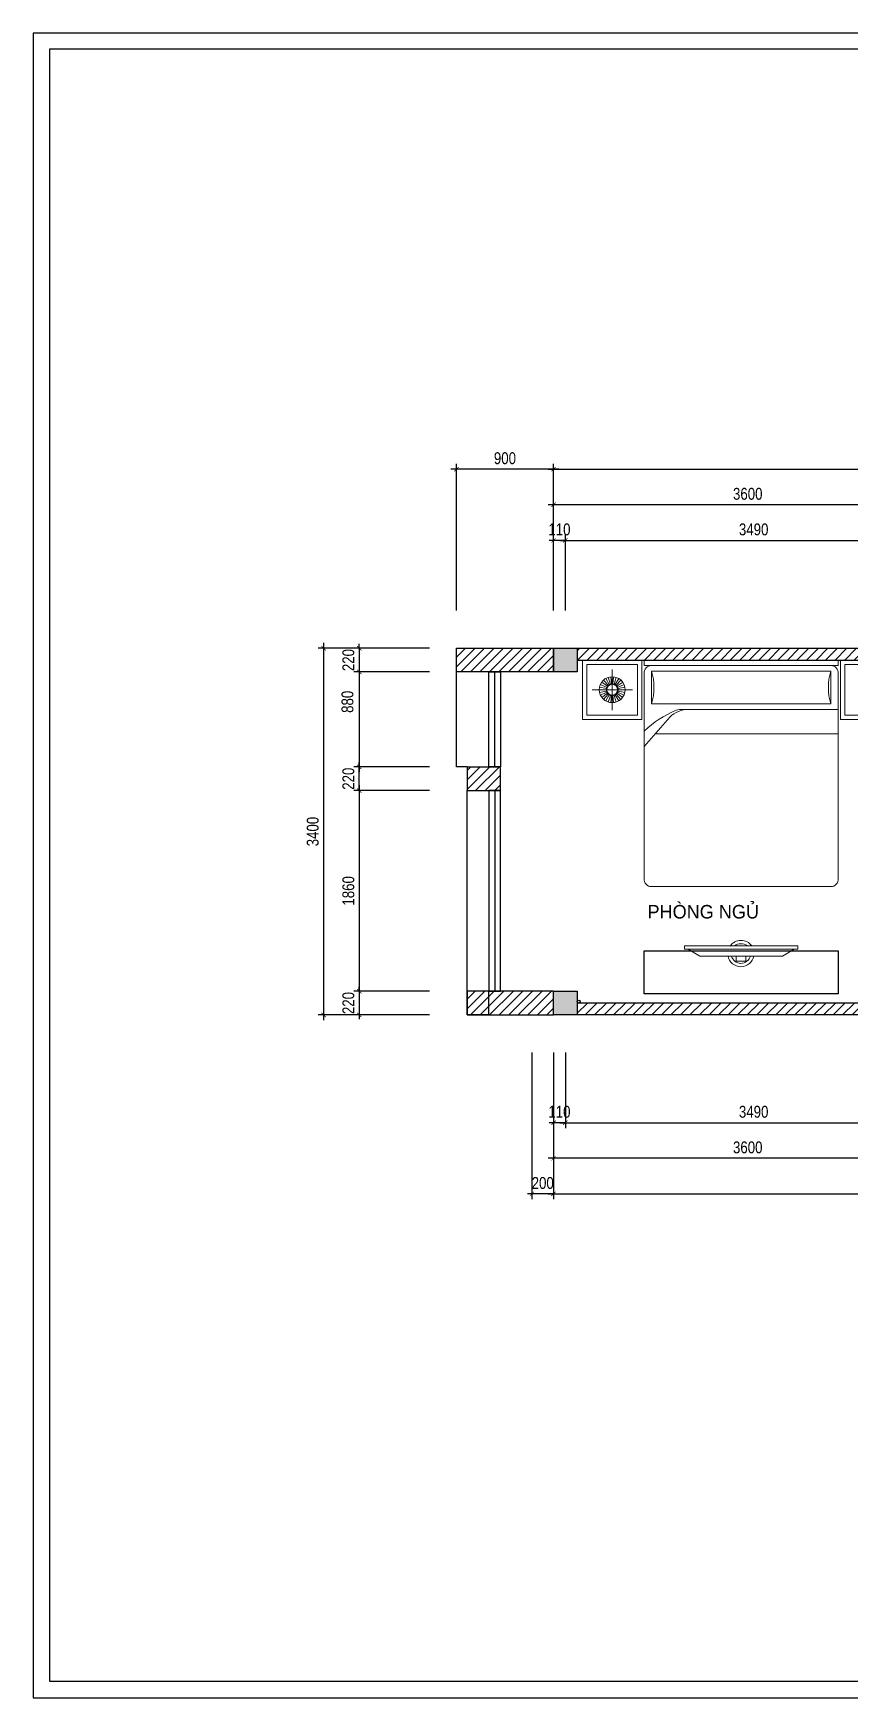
# Model space of a CAD drawing. Header units: millimetres. Extents: x -82962 to 19744, y -138000 to 4535.
# Drawn here: x -74503 to -66937, y -54419 to -38986 of the extents above; entities that cross this region are included whole.
import ezdxf

# ---------------------------------------------------------------- set-up
doc = ezdxf.new("R2010")
doc.units = ezdxf.units.MM
doc.header["$LTSCALE"] = 1000
doc.header["$MEASUREMENT"] = 0
doc.header["$PDMODE"] = 3
doc.layers.get('0').update_dxf_attribs({"lineweight": 30})
doc.layers.get('DEFPOINTS').update_dxf_attribs({"color": 4, "lineweight": 30})
doc.layers.add('NOITHAT', color=156, linetype='Continuous', lineweight=5)
doc.layers.add('THAY', color=4, linetype='Continuous', lineweight=30)
doc.styles.add('A2', font='VnAvantH.TTF')
doc.styles.add('dim', font='arial.ttf', dxfattribs={"width": 0.8})
doc.dimstyles.new('1-100-100', dxfattribs={"dimscale": 0, "dimtxt": 2.2, "dimasz": 0.8, "dimexe": 1, "dimexo": 1, "dimgap": 0.9, "dimtad": 1, "dimdec": 0, "dimzin": 0, "dimdsep": 46, "dimtxsty": 'dim', "dimblk1": 'ARCHTICK', "dimblk2": 'ARCHTICK', "dimsah": 1, "dimcen": 1, "dimdle": 1, "dimclrd": 256, "dimclre": 256, "dimclrt": 1, "dimadec": 0, "dimazin": 0, "dimtfac": 0.0001, "dimtdec": 0, "dimtix": 1, "dimtmove": 2, "dimatfit": 3, "dimldrblk": 'DOT', "dimfxl": 100, "dimtolj": 1, "dimtzin": 0, "dimarcsym": 0})

# ---------------------------------------------------------------- blocks, each defined once
blk = doc.blocks.new('_ARCHTICK')
at = {"color": 0, "linetype": 'ByBlock', "const_width": 0.15}
blk.add_lwpolyline([(-0.5, -0.5), (0.5, 0.5)], dxfattribs=at)
blk = doc.blocks.new('*D1286')
at = {"layer": 'DEFPOINTS', "color": 0, "ltscale": 0.2, "transparency": 16777216}
for p in [(-66082, -43688), (-69572, -44388), (-66082, -44388)]:
    blk.add_point(p, dxfattribs=at)
at = {"layer": 'THAY', "lineweight": -2, "ltscale": 0.2, "transparency": 16777216}
for p, q in [((-69572, -44338), (-69572, -43638)), ((-66082, -44338), (-66082, -43638)), ((-69622, -43688), (-66032, -43688))]:
    blk.add_line(p, q, dxfattribs=at)
at = {"layer": 'THAY', "lineweight": -2, "ltscale": 0.2, "transparency": 16777216, "xscale": 40.00000032884265, "yscale": 40.00000032884265, "zscale": 40.00000032884265, "rotation": 180}
blk.add_blockref('_ARCHTICK', (-69572, -43688), dxfattribs=at)
at = {"layer": 'THAY', "lineweight": -2, "ltscale": 0.2, "transparency": 16777216, "xscale": 40.00000032884265, "yscale": 40.00000032884265, "zscale": 40.00000032884265}
blk.add_blockref('_ARCHTICK', (-66082, -43688), dxfattribs=at)
at = {"layer": 'THAY', "color": 1, "ltscale": 0.2, "transparency": 16777216, "insert": (-67827, -43587), "char_height": 110, "attachment_point": 5, "style": 'dim'}
blk.add_mtext('\\A1;3490', dxfattribs=at)
blk = doc.blocks.new('_DOT')
at = {"color": 0, "linetype": 'ByBlock', "ltscale": 10}
blk.add_line((-0.5, 0), (-1, 0), dxfattribs=at)
at = {"color": 0, "linetype": 'ByBlock', "ltscale": 10, "const_width": 0.5}
blk.add_lwpolyline([(-0.25, 0, 1), (0.25, 0, 1)], format="xyb", close=True, dxfattribs=at)
blk = doc.blocks.new('*D1298')
at = {"layer": 'DEFPOINTS', "color": 0, "ltscale": 0.2, "transparency": 16777216}
for p in [(-69682, -43358), (-69682, -44388), (-66082, -44388)]:
    blk.add_point(p, dxfattribs=at)
at = {"layer": 'THAY', "lineweight": -2, "ltscale": 0.2, "transparency": 16777216}
for p, q in [((-66032, -43358), (-69732, -43358)), ((-69682, -44338), (-69682, -43308)), ((-66082, -44338), (-66082, -43308))]:
    blk.add_line(p, q, dxfattribs=at)
at = {"layer": 'THAY', "lineweight": -2, "ltscale": 0.2, "transparency": 16777216, "xscale": 40.00000032884265, "yscale": 40.00000032884265, "zscale": 40.00000032884265, "rotation": 180}
blk.add_blockref('_ARCHTICK', (-69682, -43358), dxfattribs=at)
at = {"layer": 'THAY', "lineweight": -2, "ltscale": 0.2, "transparency": 16777216, "xscale": 40.00000032884265, "yscale": 40.00000032884265, "zscale": 40.00000032884265}
blk.add_blockref('_ARCHTICK', (-66082, -43358), dxfattribs=at)
at = {"layer": 'THAY', "color": 1, "ltscale": 0.2, "transparency": 16777216, "insert": (-67882, -43257), "char_height": 110, "attachment_point": 5, "style": 'dim'}
blk.add_mtext('\\A1;3600', dxfattribs=at)
blk = doc.blocks.new('*D1299')
at = {"layer": 'DEFPOINTS', "color": 0, "ltscale": 0.2, "transparency": 16777216}
for p in [(-69682, -43688), (-69682, -44388), (-69572, -44388)]:
    blk.add_point(p, dxfattribs=at)
at = {"layer": 'THAY', "lineweight": -2, "ltscale": 0.2, "transparency": 16777216}
for p, q in [((-69682, -44338), (-69682, -43638)), ((-69572, -44338), (-69572, -43638)), ((-69682, -43688), (-69722, -43688)), ((-69572, -43688), (-69682, -43688)), ((-69572, -43688), (-69532, -43688))]:
    blk.add_line(p, q, dxfattribs=at)
at = {"layer": 'THAY', "lineweight": -2, "ltscale": 0.2, "transparency": 16777216, "xscale": 40.00000032884265, "yscale": 40.00000032884265, "zscale": 40.00000032884265}
blk.add_blockref('_ARCHTICK', (-69682, -43688), dxfattribs=at)
at = {"layer": 'THAY', "lineweight": -2, "ltscale": 0.2, "transparency": 16777216, "xscale": 40.00000032884265, "yscale": 40.00000032884265, "zscale": 40.00000032884265, "rotation": 180}
blk.add_blockref('_ARCHTICK', (-69572, -43688), dxfattribs=at)
at = {"layer": 'THAY', "color": 1, "ltscale": 0.2, "transparency": 16777216, "insert": (-69627, -43587), "char_height": 110, "attachment_point": 5, "style": 'dim'}
blk.add_mtext('\\A1;110', dxfattribs=at)
blk = doc.blocks.new('*D1300')
at = {"layer": 'DEFPOINTS', "color": 0, "ltscale": 0.2, "transparency": 16777216}
for p in [(-58182, -43028), (-69682, -44388), (-58182, -44388)]:
    blk.add_point(p, dxfattribs=at)
at = {"layer": 'THAY', "lineweight": -2, "ltscale": 0.2, "transparency": 16777216}
for p, q in [((-69732, -43028), (-58132, -43028)), ((-69682, -44338), (-69682, -42978)), ((-58182, -44338), (-58182, -42978))]:
    blk.add_line(p, q, dxfattribs=at)
at = {"layer": 'THAY', "lineweight": -2, "ltscale": 0.2, "transparency": 16777216, "xscale": 40.00000032884265, "yscale": 40.00000032884265, "zscale": 40.00000032884265, "rotation": 180}
blk.add_blockref('_ARCHTICK', (-69682, -43028), dxfattribs=at)
at = {"layer": 'THAY', "lineweight": -2, "ltscale": 0.2, "transparency": 16777216, "xscale": 40.00000032884265, "yscale": 40.00000032884265, "zscale": 40.00000032884265}
blk.add_blockref('_ARCHTICK', (-58182, -43028), dxfattribs=at)
at = {"layer": 'THAY', "color": 1, "ltscale": 0.2, "transparency": 16777216, "insert": (-63932, -42927), "char_height": 110, "attachment_point": 5, "style": 'dim'}
blk.add_mtext('\\A1;11500', dxfattribs=at)
blk = doc.blocks.new('*D1301')
at = {"layer": 'DEFPOINTS', "color": 0, "ltscale": 0.2, "transparency": 16777216}
for p in [(-69572, -48388), (-66082, -48388), (-66082, -49088)]:
    blk.add_point(p, dxfattribs=at)
at = {"layer": 'THAY', "lineweight": -2, "ltscale": 0.2, "transparency": 16777216}
for p, q in [((-69572, -48438), (-69572, -49138)), ((-66082, -48438), (-66082, -49138)), ((-69622, -49088), (-66032, -49088))]:
    blk.add_line(p, q, dxfattribs=at)
at = {"layer": 'THAY', "lineweight": -2, "ltscale": 0.2, "transparency": 16777216, "xscale": 40.00000032884265, "yscale": 40.00000032884265, "zscale": 40.00000032884265, "rotation": 180}
blk.add_blockref('_ARCHTICK', (-69572, -49088), dxfattribs=at)
at = {"layer": 'THAY', "lineweight": -2, "ltscale": 0.2, "transparency": 16777216, "xscale": 40.00000032884265, "yscale": 40.00000032884265, "zscale": 40.00000032884265}
blk.add_blockref('_ARCHTICK', (-66082, -49088), dxfattribs=at)
at = {"layer": 'THAY', "color": 1, "ltscale": 0.2, "transparency": 16777216, "insert": (-67827, -48987), "char_height": 110, "attachment_point": 5, "style": 'dim'}
blk.add_mtext('\\A1;3490', dxfattribs=at)
blk = doc.blocks.new('*D1311')
at = {"layer": 'DEFPOINTS', "color": 0, "ltscale": 0.2, "transparency": 16777216}
for p in [(-69682, -48388), (-66082, -48388), (-69682, -49418)]:
    blk.add_point(p, dxfattribs=at)
at = {"layer": 'THAY', "lineweight": -2, "ltscale": 0.2, "transparency": 16777216}
for p, q in [((-69682, -48438), (-69682, -49468)), ((-66082, -48438), (-66082, -49468)), ((-66032, -49418), (-69732, -49418))]:
    blk.add_line(p, q, dxfattribs=at)
at = {"layer": 'THAY', "lineweight": -2, "ltscale": 0.2, "transparency": 16777216, "xscale": 40.00000032884265, "yscale": 40.00000032884265, "zscale": 40.00000032884265, "rotation": 180}
blk.add_blockref('_ARCHTICK', (-69682, -49418), dxfattribs=at)
at = {"layer": 'THAY', "lineweight": -2, "ltscale": 0.2, "transparency": 16777216, "xscale": 40.00000032884265, "yscale": 40.00000032884265, "zscale": 40.00000032884265}
blk.add_blockref('_ARCHTICK', (-66082, -49418), dxfattribs=at)
at = {"layer": 'THAY', "color": 1, "ltscale": 0.2, "transparency": 16777216, "insert": (-67882, -49317), "char_height": 110, "attachment_point": 5, "style": 'dim'}
blk.add_mtext('\\A1;3600', dxfattribs=at)
blk = doc.blocks.new('*D1312')
at = {"layer": 'DEFPOINTS', "color": 0, "ltscale": 0.2, "transparency": 16777216}
for p in [(-69682, -48388), (-69572, -48388), (-69682, -49088)]:
    blk.add_point(p, dxfattribs=at)
at = {"layer": 'THAY', "lineweight": -2, "ltscale": 0.2, "transparency": 16777216}
for p, q in [((-69682, -48438), (-69682, -49138)), ((-69572, -48438), (-69572, -49138)), ((-69682, -49088), (-69722, -49088)), ((-69572, -49088), (-69682, -49088)), ((-69572, -49088), (-69532, -49088))]:
    blk.add_line(p, q, dxfattribs=at)
at = {"layer": 'THAY', "lineweight": -2, "ltscale": 0.2, "transparency": 16777216, "xscale": 40.00000032884265, "yscale": 40.00000032884265, "zscale": 40.00000032884265}
blk.add_blockref('_ARCHTICK', (-69682, -49088), dxfattribs=at)
at = {"layer": 'THAY', "lineweight": -2, "ltscale": 0.2, "transparency": 16777216, "xscale": 40.00000032884265, "yscale": 40.00000032884265, "zscale": 40.00000032884265, "rotation": 180}
blk.add_blockref('_ARCHTICK', (-69572, -49088), dxfattribs=at)
at = {"layer": 'THAY', "color": 1, "ltscale": 0.2, "transparency": 16777216, "insert": (-69627, -48987), "char_height": 110, "attachment_point": 5, "style": 'dim'}
blk.add_mtext('\\A1;110', dxfattribs=at)
blk = doc.blocks.new('*D1313')
at = {"layer": 'DEFPOINTS', "color": 0, "ltscale": 0.2, "transparency": 16777216}
for p in [(-69682, -48388), (-58182, -48388), (-58182, -49748)]:
    blk.add_point(p, dxfattribs=at)
at = {"layer": 'THAY', "lineweight": -2, "ltscale": 0.2, "transparency": 16777216}
for p, q in [((-69682, -48438), (-69682, -49798)), ((-58182, -48438), (-58182, -49798)), ((-69732, -49748), (-58132, -49748))]:
    blk.add_line(p, q, dxfattribs=at)
at = {"layer": 'THAY', "lineweight": -2, "ltscale": 0.2, "transparency": 16777216, "xscale": 40.00000032884265, "yscale": 40.00000032884265, "zscale": 40.00000032884265, "rotation": 180}
blk.add_blockref('_ARCHTICK', (-69682, -49748), dxfattribs=at)
at = {"layer": 'THAY', "lineweight": -2, "ltscale": 0.2, "transparency": 16777216, "xscale": 40.00000032884265, "yscale": 40.00000032884265, "zscale": 40.00000032884265}
blk.add_blockref('_ARCHTICK', (-58182, -49748), dxfattribs=at)
at = {"layer": 'THAY', "color": 1, "ltscale": 0.2, "transparency": 16777216, "insert": (-63932, -49647), "char_height": 110, "attachment_point": 5, "style": 'dim'}
blk.add_mtext('\\A1;11500', dxfattribs=at)
blk = doc.blocks.new('*D1314')
at = {"layer": 'DEFPOINTS', "color": 0, "ltscale": 0.2, "transparency": 16777216}
for p in [(-70782, -44688), (-71482, -44908), (-70782, -44908)]:
    blk.add_point(p, dxfattribs=at)
at = {"layer": 'THAY', "lineweight": -2, "ltscale": 0.2, "transparency": 16777216}
for p, q in [((-70832, -44688), (-71532, -44688)), ((-71482, -44688), (-71482, -44648)), ((-71482, -44688), (-71482, -44908)), ((-70832, -44908), (-71532, -44908)), ((-71482, -44908), (-71482, -44948))]:
    blk.add_line(p, q, dxfattribs=at)
at = {"layer": 'THAY', "lineweight": -2, "ltscale": 0.2, "transparency": 16777216, "xscale": 40.00000032884265, "yscale": 40.00000032884265, "zscale": 40.00000032884265}
for p, rotation in [((-71482, -44688), 270), ((-71482, -44908), 90)]:
    blk.add_blockref('_ARCHTICK', p, dxfattribs=dict(at, rotation=rotation))
at = {"layer": 'THAY', "color": 1, "ltscale": 0.2, "transparency": 16777216, "insert": (-71583, -44798), "char_height": 110, "attachment_point": 5, "rotation": 90, "style": 'dim'}
blk.add_mtext('\\A1;220', dxfattribs=at)
blk = doc.blocks.new('*D1315')
at = {"layer": 'DEFPOINTS', "color": 0, "ltscale": 0.2, "transparency": 16777216}
for p in [(-70782, -44908), (-71482, -45788), (-70782, -45788)]:
    blk.add_point(p, dxfattribs=at)
at = {"layer": 'THAY', "lineweight": -2, "ltscale": 0.2, "transparency": 16777216}
for p, q in [((-70832, -44908), (-71532, -44908)), ((-71482, -44858), (-71482, -45838)), ((-70832, -45788), (-71532, -45788))]:
    blk.add_line(p, q, dxfattribs=at)
at = {"layer": 'THAY', "lineweight": -2, "ltscale": 0.2, "transparency": 16777216, "xscale": 40.00000032884265, "yscale": 40.00000032884265, "zscale": 40.00000032884265}
for p, rotation in [((-71482, -44908), 90), ((-71482, -45788), 270)]:
    blk.add_blockref('_ARCHTICK', p, dxfattribs=dict(at, rotation=rotation))
at = {"layer": 'THAY', "color": 1, "ltscale": 0.2, "transparency": 16777216, "insert": (-71591, -45185), "char_height": 110, "attachment_point": 5, "rotation": 90, "style": 'dim'}
blk.add_mtext('\\A1;880', dxfattribs=at)
blk = doc.blocks.new('*D1316')
at = {"layer": 'DEFPOINTS', "color": 0, "ltscale": 0.2, "transparency": 16777216}
for p in [(-70782, -46008), (-71482, -47868), (-70782, -47868)]:
    blk.add_point(p, dxfattribs=at)
at = {"layer": 'THAY', "lineweight": -2, "ltscale": 0.2, "transparency": 16777216}
for p, q in [((-71482, -45958), (-71482, -47918)), ((-70832, -46008), (-71532, -46008)), ((-70832, -47868), (-71532, -47868))]:
    blk.add_line(p, q, dxfattribs=at)
at = {"layer": 'THAY', "lineweight": -2, "ltscale": 0.2, "transparency": 16777216, "xscale": 40.00000032884265, "yscale": 40.00000032884265, "zscale": 40.00000032884265}
for p, rotation in [((-71482, -46008), 90), ((-71482, -47868), 270)]:
    blk.add_blockref('_ARCHTICK', p, dxfattribs=dict(at, rotation=rotation))
at = {"layer": 'THAY', "color": 1, "ltscale": 0.2, "transparency": 16777216, "insert": (-71583, -46938), "char_height": 110, "attachment_point": 5, "rotation": 90, "style": 'dim'}
blk.add_mtext('\\A1;1860', dxfattribs=at)
blk = doc.blocks.new('*D1317')
at = {"layer": 'DEFPOINTS', "color": 0, "ltscale": 0.2, "transparency": 16777216}
for p in [(-70782, -47868), (-71482, -48088), (-70782, -48088)]:
    blk.add_point(p, dxfattribs=at)
at = {"layer": 'THAY', "lineweight": -2, "ltscale": 0.2, "transparency": 16777216}
for p, q in [((-71482, -47868), (-71482, -47828)), ((-70832, -47868), (-71532, -47868)), ((-71482, -47868), (-71482, -48088)), ((-70832, -48088), (-71532, -48088)), ((-71482, -48088), (-71482, -48128))]:
    blk.add_line(p, q, dxfattribs=at)
at = {"layer": 'THAY', "lineweight": -2, "ltscale": 0.2, "transparency": 16777216, "xscale": 40.00000032884265, "yscale": 40.00000032884265, "zscale": 40.00000032884265}
for p, rotation in [((-71482, -47868), 270), ((-71482, -48088), 90)]:
    blk.add_blockref('_ARCHTICK', p, dxfattribs=dict(at, rotation=rotation))
at = {"layer": 'THAY', "color": 1, "ltscale": 0.2, "transparency": 16777216, "insert": (-71583, -47978), "char_height": 110, "attachment_point": 5, "rotation": 90, "style": 'dim'}
blk.add_mtext('\\A1;220', dxfattribs=at)
blk = doc.blocks.new('*D1318')
at = {"layer": 'DEFPOINTS', "color": 0, "ltscale": 0.2, "transparency": 16777216}
for p in [(-71812, -44688), (-70782, -44688), (-70782, -48088)]:
    blk.add_point(p, dxfattribs=at)
at = {"layer": 'THAY', "lineweight": -2, "ltscale": 0.2, "transparency": 16777216}
for p, q in [((-70832, -44688), (-71862, -44688)), ((-71812, -48138), (-71812, -44638)), ((-70832, -48088), (-71862, -48088))]:
    blk.add_line(p, q, dxfattribs=at)
at = {"layer": 'THAY', "lineweight": -2, "ltscale": 0.2, "transparency": 16777216, "xscale": 40.00000032884265, "yscale": 40.00000032884265, "zscale": 40.00000032884265}
for p, rotation in [((-71812, -44688), 90), ((-71812, -48088), 270)]:
    blk.add_blockref('_ARCHTICK', p, dxfattribs=dict(at, rotation=rotation))
at = {"layer": 'THAY', "color": 1, "ltscale": 0.2, "transparency": 16777216, "insert": (-71913, -46388), "char_height": 110, "attachment_point": 5, "rotation": 90, "style": 'dim'}
blk.add_mtext('\\A1;3400', dxfattribs=at)
blk = doc.blocks.new('*D1341')
at = {"layer": 'DEFPOINTS', "color": 0, "ltscale": 0.2, "transparency": 16777216}
for p in [(-71482, -45788), (-70782, -45788), (-70782, -46008)]:
    blk.add_point(p, dxfattribs=at)
at = {"layer": 'THAY', "lineweight": -2, "ltscale": 0.2, "transparency": 16777216}
for p, q in [((-70832, -45788), (-71532, -45788)), ((-71482, -45788), (-71482, -45748)), ((-71482, -46008), (-71482, -45788)), ((-70832, -46008), (-71532, -46008)), ((-71482, -46008), (-71482, -46048))]:
    blk.add_line(p, q, dxfattribs=at)
at = {"layer": 'THAY', "lineweight": -2, "ltscale": 0.2, "transparency": 16777216, "xscale": 40.00000032884265, "yscale": 40.00000032884265, "zscale": 40.00000032884265}
for p, rotation in [((-71482, -45788), 270), ((-71482, -46008), 90)]:
    blk.add_blockref('_ARCHTICK', p, dxfattribs=dict(at, rotation=rotation))
at = {"layer": 'THAY', "color": 1, "ltscale": 0.2, "transparency": 16777216, "insert": (-71583, -45898), "char_height": 110, "attachment_point": 5, "rotation": 90, "style": 'dim'}
blk.add_mtext('\\A1;220', dxfattribs=at)
blk = doc.blocks.new('*D1342')
at = {"layer": 'DEFPOINTS', "color": 0, "ltscale": 0.2, "transparency": 16777216}
for p in [(-69882, -48388), (-69682, -48388), (-69882, -49748)]:
    blk.add_point(p, dxfattribs=at)
at = {"layer": 'THAY', "lineweight": -2, "ltscale": 0.2, "transparency": 16777216}
for p, q in [((-69882, -48438), (-69882, -49798)), ((-69682, -48438), (-69682, -49798)), ((-69882, -49748), (-69922, -49748)), ((-69682, -49748), (-69882, -49748)), ((-69682, -49748), (-69642, -49748))]:
    blk.add_line(p, q, dxfattribs=at)
at = {"layer": 'THAY', "lineweight": -2, "ltscale": 0.2, "transparency": 16777216, "xscale": 40.00000032884265, "yscale": 40.00000032884265, "zscale": 40.00000032884265}
blk.add_blockref('_ARCHTICK', (-69882, -49748), dxfattribs=at)
at = {"layer": 'THAY', "lineweight": -2, "ltscale": 0.2, "transparency": 16777216, "xscale": 40.00000032884265, "yscale": 40.00000032884265, "zscale": 40.00000032884265, "rotation": 180}
blk.add_blockref('_ARCHTICK', (-69682, -49748), dxfattribs=at)
at = {"layer": 'THAY', "color": 1, "ltscale": 0.2, "transparency": 16777216, "insert": (-69782, -49647), "char_height": 110, "attachment_point": 5, "style": 'dim'}
blk.add_mtext('\\A1;200', dxfattribs=at)
blk = doc.blocks.new('*D1343')
at = {"layer": 'DEFPOINTS', "color": 0, "ltscale": 0.2, "transparency": 16777216}
for p in [(-70582, -43028), (-70582, -44388), (-69682, -44388)]:
    blk.add_point(p, dxfattribs=at)
at = {"layer": 'THAY', "lineweight": -2, "ltscale": 0.2, "transparency": 16777216}
for p, q in [((-69632, -43028), (-70632, -43028)), ((-70582, -44338), (-70582, -42978)), ((-69682, -44338), (-69682, -42978))]:
    blk.add_line(p, q, dxfattribs=at)
at = {"layer": 'THAY', "lineweight": -2, "ltscale": 0.2, "transparency": 16777216, "xscale": 40.00000032884265, "yscale": 40.00000032884265, "zscale": 40.00000032884265, "rotation": 180}
blk.add_blockref('_ARCHTICK', (-70582, -43028), dxfattribs=at)
at = {"layer": 'THAY', "lineweight": -2, "ltscale": 0.2, "transparency": 16777216, "xscale": 40.00000032884265, "yscale": 40.00000032884265, "zscale": 40.00000032884265}
blk.add_blockref('_ARCHTICK', (-69682, -43028), dxfattribs=at)
at = {"layer": 'THAY', "color": 1, "ltscale": 0.2, "transparency": 16777216, "insert": (-70132, -42927), "char_height": 110, "attachment_point": 5, "style": 'dim'}
blk.add_mtext('\\A1;900', dxfattribs=at)
blk = doc.blocks.new('A$C44F47C7C')
at = {"layer": 'NOITHAT'}
for p, q in [((275, 1638), (275, 2013)), ((570, 2050), (570, 2101)), ((570, 2101), (2370, 2101)), ((570, 2050), (2370, 2050)), ((2370, 2050), (2370, 2101)), ((2390, 1551), (2390, 2101)), ((2390, 2101), (2940, 2101)), ((2430, 1591), (2430, 2061)), ((2430, 2061), (2900, 2061)), ((2900, 2061), (2900, 1591)), ((2940, 2101), (2940, 1551)), ((570, 76), (570, 1974)), ((638, 1999), (638, 1695)), ((2302, 1999), (638, 1999)), ((2302, 1695), (2302, 1999)), ((2370, 1974), (2370, 76)), ((463, 1826), (88, 1826)), ((570, 1300), (808, 1573)), ((638, 1695), (2302, 1695)), ((2370, 1644), (930, 1644)), ((2940, 1551), (2390, 1551)), ((2900, 1591), (2430, 1591)), ((2370, 1417), (672, 1417)), ((2302, 0), (638, 0))]:
    blk.add_line(p, q, dxfattribs=at)
at = {"layer": 'NOITHAT', "lineweight": 5}
for p, q in [((225, 1848), (165, 1874)), ((231, 1858), (178, 1896)), ((238, 1867), (195, 1915)), ((248, 1873), (215, 1930)), ((258, 1878), (238, 1940)), ((269, 1880), (262, 1945)), ((281, 1880), (288, 1945)), ((292, 1878), (312, 1940)), ((303, 1873), (335, 1930)), ((312, 1867), (355, 1915)), ((319, 1858), (372, 1896)), ((325, 1848), (385, 1874)), ((2575, 1710), (2575, 1912)), ((2575, 1912), (2736, 1912)), ((2586, 1897), (2586, 1848)), ((2595, 1906), (2635, 1906)), ((2605, 1857), (2605, 1762)), ((2626, 1857), (2626, 1762)), ((2644, 1897), (2644, 1848)), ((2655, 1887), (2714, 1887)), ((2655, 1879), (2714, 1879)), ((2655, 1871), (2714, 1871)), ((2655, 1863), (2714, 1863)), ((2655, 1855), (2714, 1855)), ((2736, 1912), (2736, 1710)), ((220, 1826), (155, 1826)), ((221, 1837), (158, 1851)), ((221, 1814), (158, 1801)), ((225, 1803), (165, 1777)), ((231, 1793), (178, 1755)), ((238, 1785), (195, 1736)), ((248, 1778), (215, 1722)), ((258, 1773), (238, 1712)), ((269, 1771), (262, 1706)), ((281, 1771), (288, 1706)), ((292, 1773), (312, 1712)), ((303, 1778), (335, 1722)), ((312, 1785), (355, 1736)), ((319, 1793), (372, 1755)), ((325, 1803), (385, 1777)), ((329, 1837), (392, 1851)), ((329, 1814), (392, 1801)), ((330, 1826), (395, 1826)), ((2736, 1710), (2575, 1710)), ((2586, 1727), (2586, 1776)), ((2595, 1839), (2605, 1839)), ((2595, 1785), (2605, 1785)), ((2595, 1718), (2635, 1718)), ((2635, 1839), (2626, 1839)), ((2635, 1785), (2626, 1785)), ((2644, 1727), (2644, 1776)), ((2714, 1833), (2656, 1833)), ((2656, 1833), (2656, 1759)), ((2656, 1814), (2714, 1814)), ((2656, 1796), (2714, 1796)), ((2656, 1777), (2714, 1777)), ((2656, 1759), (2714, 1759)), ((2656, 1739), (2656, 1733)), ((2673, 1739), (2656, 1739)), ((2656, 1733), (2673, 1733)), ((2673, 1733), (2673, 1739)), ((2674, 1759), (2674, 1833)), ((2676, 1739), (2676, 1733)), ((2693, 1739), (2676, 1739)), ((2676, 1733), (2693, 1733)), ((2693, 1733), (2693, 1739)), ((2695, 1759), (2695, 1833)), ((2697, 1739), (2697, 1733)), ((2714, 1739), (2697, 1739)), ((2697, 1733), (2714, 1733)), ((2714, 1759), (2714, 1833)), ((2714, 1733), (2714, 1739))]:
    blk.add_line(p, q, dxfattribs=at)
at = {"layer": 'NOITHAT'}
for points in [[(0, 2101), (0, 1551), (550, 1551), (550, 2101)], [(40, 2061), (40, 1591), (510, 1591), (510, 2061)]]:
    blk.add_lwpolyline(points, close=True, dxfattribs=at)
blk.add_circle((275, 1826), 120, dxfattribs=at)
at = {"layer": 'NOITHAT', "lineweight": 5}
for radius in [55, 50]:
    blk.add_circle((275, 1826), radius, dxfattribs=at)
for centre, radius, start, end in [((2595, 1897), 9.15, 90, 180), ((2615, 1865), 22.9, 296.5689, 243.4311), ((2615, 1857), 10.2, 0, 180), ((2635, 1897), 9.15, 0, 90), ((2595, 1848), 9.15, 180, 270), ((2595, 1776), 9.15, 90, 180), ((2595, 1727), 9.15, 180, 270), ((2615, 1754), 22.9, 116.5689, 63.4311), ((2615, 1762), 10.2, 180, 0), ((2635, 1848), 9.15, 270, 0), ((2635, 1776), 9.15, 0, 90), ((2635, 1727), 9.15, 270, 0)]:
    blk.add_arc(centre, radius, start, end, dxfattribs=at)
at = {"layer": 'NOITHAT'}
for centre, major_axis, start_param, end_param in [((638, 1974), (0, 76), 0, 1.570796), ((2302, 1974), (0, 76), -1.570796, 0), ((238, 1847), (0, 471), 4.382801, 5.041977), ((2702, 1847), (0, 471), 1.241209, 1.900384), ((1240, 548), (0, 1164), 0.364577, 0.693974), ((984, 1340), (0, 304), 0, 0.699981), ((930, 1340), (0, 304), 0, 0.233748), ((638, 76), (0, 76), 1.570796, 3.141593), ((2302, 76), (0, 76), 3.141593, 4.712389)]:
    blk.add_ellipse(centre, major_axis=major_axis, ratio=0.9, start_param=start_param, end_param=end_param, dxfattribs=at)
blk = doc.blocks.new('A$C4AE13D6C')
at = {"layer": 'NOITHAT'}
for p, q in [((163, 1015), (99, 908)), ((163, 1050), (192, 1050)), ((163, 0), (163, 1050)), ((192, 1050), (192, 0)), ((99, 908), (99, 142)), ((51, 567), (99, 567)), ((51, 478), (51, 567)), ((99, 478), (51, 478)), ((99, 567), (99, 478)), ((163, 35), (99, 142)), ((192, 0), (163, 0))]:
    blk.add_line(p, q, dxfattribs=at)
at = {"layer": 'NOITHAT', "extrusion": (0, 0, -1)}
for major_axis, start_param, end_param in [((122, 4), 1.795683, 4.558708), ((122, 4), -0.927416, 0.999544), ((91.3, 3.3), 1.861658, 4.492936), ((91.3, 3.3), -0.662517, 0.735411)]:
    blk.add_ellipse((122, 523), major_axis=major_axis, ratio=1, start_param=start_param, end_param=end_param, dxfattribs=at)

msp = doc.modelspace()

# ---------------------------------------------------------------- hatches: boundary and pattern name
at = {"layer": 'THAY', "ltscale": 0.2}
h = msp.add_hatch(dxfattribs=at)
h.set_pattern_fill('ANSI31', color=256, scale=500)
h.paths.add_polyline_path([(-66191.86937, -44688.23714), (-69461.86937, -44688.23714), (-69461.86937, -44798.23714), (-66191.86937, -44798.23714)])
h.paths.add_polyline_path([(-69681.86937, -44688.23714), (-70581.86937, -44688.23714), (-70581.86937, -44908.23714), (-69681.86937, -44908.23714)])
h.paths.add_polyline_path([(-70171.86937, -45788.23714), (-70281.86937, -45788.23714), (-70481.86937, -45788.23714), (-70481.86937, -46008.23714), (-70171.86937, -46008.23714)])
h.paths.add_polyline_path([(-70281.86937, -47868.23714), (-70481.86937, -47868.23714), (-70481.86937, -48088.23714), (-70281.86937, -48088.23714)])
h.paths.add_polyline_path([(-69681.86937, -47868.23714), (-70281.86937, -47868.23714), (-70281.86937, -48088.23714), (-69681.86937, -48088.23714)])
h.paths.add_polyline_path([(-66191.86937, -47978.23714), (-69461.86937, -47978.23714), (-69461.86937, -48088.23714), (-66191.86937, -48088.23714)])
h.paths.add_polyline_path([(-63311.86937, -47978.23714), (-65971.86937, -47978.23714), (-65971.86937, -48088.23714), (-63311.86937, -48088.23714)])
h.paths.add_polyline_path([(-61491.86937, -47978.23714), (-63091.86937, -47978.23714), (-63091.86937, -48088.23714), (-61491.86937, -48088.23714)])
h.paths.add_polyline_path([(-58181.86937, -44908.23714), (-58291.86937, -44908.23714), (-58291.86937, -47868.23714), (-58181.86937, -47868.23714)])
h.paths.add_polyline_path([(-58401.86937, -47978.23714), (-61271.86937, -47978.23714), (-61271.86937, -48088.23714), (-58401.86937, -48088.23714)])
h.paths.add_polyline_path([(-58401.86937, -44688.23714), (-61271.86937, -44688.23714), (-61271.86937, -44798.23714), (-58401.86937, -44798.23714)])
h.paths.add_polyline_path([(-58781.86937, -44798.23714), (-58891.86937, -44798.23714), (-58891.86937, -44923.23714), (-58781.86937, -44923.23714)])
h.paths.add_polyline_path([(-58291.86937, -45698.23714), (-58781.86937, -45698.23714), (-58781.86937, -45573.23714), (-58891.86937, -45573.23714), (-58891.86937, -45808.23714), (-58291.86937, -45808.23714)])
h.paths.add_polyline_path([(-61491.86937, -44688.23714), (-63091.86937, -44688.23714), (-63091.86937, -44798.23714), (-62981.86937, -44798.23714), (-62981.86937, -45193.23714), (-63201.86937, -45193.23714), (-63201.86937, -45248.23714), (-62926.86937, -45248.23714), (-62926.86937, -44798.23714), (-61491.86937, -44798.23714)])
h.paths.add_polyline_path([(-61271.86937, -44908.23714), (-61381.86937, -44908.23714), (-61381.86937, -47008.23714), (-61271.86937, -47008.23714)])
h.paths.add_polyline_path([(-61381.86937, -46898.23714), (-62406.86937, -46898.23714), (-62406.86937, -47008.23714), (-61381.86937, -47008.23714)])
h.paths.add_polyline_path([(-65971.86937, -44908.23714), (-66081.86937, -44908.23714), (-66081.86937, -47018.23714), (-65971.86937, -47018.23714)])
h.paths.add_polyline_path([(-63201.86937, -44908.23714), (-63311.86937, -44908.23714), (-63311.86937, -47008.23714), (-63201.86937, -47008.23714)])
h = msp.add_hatch(color=256, dxfattribs=at)
h.dxf.hatch_style = 1
h.paths.add_polyline_path([(-69461.86937, -44688.23714), (-69681.86937, -44688.23714), (-69681.86937, -44908.23714), (-69461.86937, -44908.23714)])
h = msp.add_hatch(color=256, dxfattribs=at)
h.dxf.hatch_style = 1
h.paths.add_polyline_path([(-69461.86937, -47868.23714), (-69681.86937, -47868.23714), (-69681.86937, -48088.23714), (-69461.86937, -48088.23714)])

# ---------------------------------------------------------------- linework, layer by layer
at = {"layer": 'THAY'}
for p, q in [((-69681.86937, -44688.23714), (-58181.86937, -44688.23714)), ((-69461.86937, -44798.23714), (-66191.86937, -44798.23714)), ((-70171.86937, -46008.23714), (-70171.86937, -45788.23714)), ((-70281.86937, -48088.23714), (-70281.86937, -47868.23714))]:
    msp.add_line(p, q, dxfattribs=at)
at = {"layer": 'THAY', "ltscale": 0.2}
for p, q in [((-70226.86937, -45788.23714), (-70226.86937, -44908.23714)), ((-70481.86937, -45788.23714), (-70481.86937, -46008.23714)), ((-70226.86937, -46008.23714), (-70226.86937, -47868.23714))]:
    msp.add_line(p, q, dxfattribs=at)
at = {"layer": 'THAY', "linetype": 'Continuous'}
for p, q in [((-70481.86937, -45788.23714), (-70171.86937, -45788.23714)), ((-70481.86937, -46008.23714), (-70171.86937, -46008.23714)), ((-69681.86937, -47868.23714), (-69571.86937, -47868.23714)), ((-66191.86937, -47978.23714), (-69461.86937, -47978.23714)), ((-58181.86937, -48088.23714), (-69681.86937, -48088.23714))]:
    msp.add_line(p, q, dxfattribs=at)
at = {"layer": 'THAY', "ltscale": 0.2}
for points in [[(-74502.89342, -54419.34867), (-52529.56781, -54419.34867), (-52529.56781, -38986.1695), (-74502.89342, -38986.1695)], [(-74352.60656, -54265.12051), (-52679.85467, -54265.12051), (-52679.85467, -39132.51507), (-74352.60656, -39132.51507)], [(-70171.86937, -45788.23714), (-70281.86937, -45788.23714), (-70281.86937, -44908.23714), (-70171.86937, -44908.23714)], [(-70171.86937, -46008.23714), (-70281.86937, -46008.23714), (-70281.86937, -47868.23714), (-70171.86937, -47868.23714)]]:
    msp.add_lwpolyline(points, close=True, dxfattribs=at)
at = {"layer": 'THAY'}
for points in [[(-69681.86937, -44908.23714), (-70581.86937, -44908.23714), (-70581.86937, -44688.23714), (-69681.86937, -44688.23714)], [(-69681.86937, -44688.23714), (-69461.86937, -44688.23714), (-69461.86937, -44908.23714), (-69681.86937, -44908.23714)], [(-67042.94045, -47892.7277), (-68842.94045, -47892.7277), (-68842.94045, -47492.7277), (-67042.94045, -47492.7277)], [(-69681.86937, -47868.23714), (-69461.86937, -47868.23714), (-69461.86937, -48088.23714), (-69681.86937, -48088.23714)]]:
    msp.add_lwpolyline(points, close=True, dxfattribs=at)
for points in [[(-70481.86937, -45788.23714), (-70581.86937, -45788.23714), (-70581.86937, -44908.23714)], [(-70281.86937, -48088.23714), (-70481.86937, -48088.23714), (-70481.86937, -46008.23714)]]:
    msp.add_lwpolyline(points, dxfattribs=at)
at = {"layer": 'THAY', "linetype": 'Continuous'}
msp.add_lwpolyline([(-69681.86937, -47868.23714), (-70481.86937, -47868.23714), (-70481.86937, -48088.23714), (-69681.86937, -48088.23714)], close=True, dxfattribs=at)
at = {"layer": 'THAY', "ltscale": 0.2}
msp.add_circle((-69448.36937, -47964.73714), 13.5, dxfattribs=at)

# ---------------------------------------------------------------- block references
at = {"layer": 'THAY'}
msp.add_blockref('A$C44F47C7C', (-69412.94066, -46898.90373), dxfattribs=at)
at = {"layer": 'THAY', "color": 0, "xscale": -1, "rotation": 270}
msp.add_blockref('A$C4AE13D6C', (-68467.94062, -47640.97566), dxfattribs=at)

# ---------------------------------------------------------------- texts
at = {"layer": 'THAY', "style": 'A2'}
msp.add_text('phßng ngñ  ', height=125.2390539, dxfattribs=at).set_placement((-68810.69981, -47194.06145))

# ---------------------------------------------------------------- dimensions: what is measured, and where the dimension line sits
at = {"layer": 'THAY', "ltscale": 0.2}
for base, p1, p2, picture, middle in [((-70581.86937, -43028.23713), (-69681.86937, -44388.23714), (-70581.86937, -44388.23714), '*D1343', (-70131.86937, -42927.0741)), ((-58181.86937, -43028.23713), (-69681.86937, -44388.23714), (-58181.86937, -44388.23714), '*D1300', (-63931.86937, -42927.0741)), ((-69681.86937, -43358.23713), (-66081.86937, -44388.23714), (-69681.86937, -44388.23714), '*D1298', (-67881.86937, -43257.03659)), ((-69681.86937, -43688.23714), (-69571.86937, -44388.23714), (-69681.86937, -44388.23714), '*D1299', (-69626.86937, -43587.07411)), ((-66081.86937, -43688.23714), (-69571.86937, -44388.23714), (-66081.86937, -44388.23714), '*D1286', (-67826.86937, -43587.03659)), ((-69881.86937, -49748.23714), (-69681.86937, -48388.23714), (-69881.86937, -48388.23714), '*D1342', (-69781.86937, -49647.07411)), ((-69681.86937, -49088.23714), (-69571.86937, -48388.23714), (-69681.86937, -48388.23714), '*D1312', (-69626.86937, -48987.07411)), ((-69681.86937, -49418.23714), (-66081.86937, -48388.23714), (-69681.86937, -48388.23714), '*D1311', (-67881.86937, -49317.03659)), ((-58181.86937, -49748.23714), (-69681.86937, -48388.23714), (-58181.86937, -48388.23714), '*D1313', (-63931.86937, -49647.07411)), ((-66081.86937, -49088.23714), (-69571.86937, -48388.23714), (-66081.86937, -48388.23714), '*D1301', (-67826.86937, -48987.03659))]:
    dim = msp.add_linear_dim(base=base, p1=p1, p2=p2, dimstyle='1-100-100', override={"dimscale": 50}, dxfattribs=at)
    dim.commit()
    dim.dimension.update_dxf_attribs({"geometry": picture, "text_midpoint": middle})
for base, p1, p2, picture, middle in [((-71811.86937, -44688.23714), (-70781.86937, -48088.23714), (-70781.86937, -44688.23714), '*D1318', (-71913.06992, -46388.23714)), ((-71481.86937, -44908.23714), (-70781.86937, -44688.23714), (-70781.86937, -44908.23714), '*D1314', (-71583.0324, -44798.23714)), ((-71481.86937, -45788.23714), (-70781.86937, -46008.23714), (-70781.86937, -45788.23714), '*D1341', (-71583.0324, -45898.23714)), ((-71481.86937, -47868.23714), (-70781.86937, -46008.23714), (-70781.86937, -47868.23714), '*D1316', (-71583.0324, -46938.23714)), ((-71481.86937, -48088.23714), (-70781.86937, -47868.23714), (-70781.86937, -48088.23714), '*D1317', (-71583.0324, -47978.23714))]:
    dim = msp.add_linear_dim(base=base, p1=p1, p2=p2, angle=90, dimstyle='1-100-100', override={"dimscale": 50}, dxfattribs=at)
    dim.commit()
    dim.dimension.update_dxf_attribs({"geometry": picture, "text_midpoint": middle})
dim = msp.add_linear_dim(base=(-71481.86937, -45788.23714), p1=(-70781.86937, -44908.23714), p2=(-70781.86937, -45788.23714), angle=90, dimstyle='1-100-100', override={"dimscale": 50}, dxfattribs=at)
dim.commit()
dim.dimension.update_dxf_attribs({"geometry": '*D1315', "text_midpoint": (-71590.51717, -45184.86537), "dimtype": 160})

doc.saveas('drawing.dxf')
